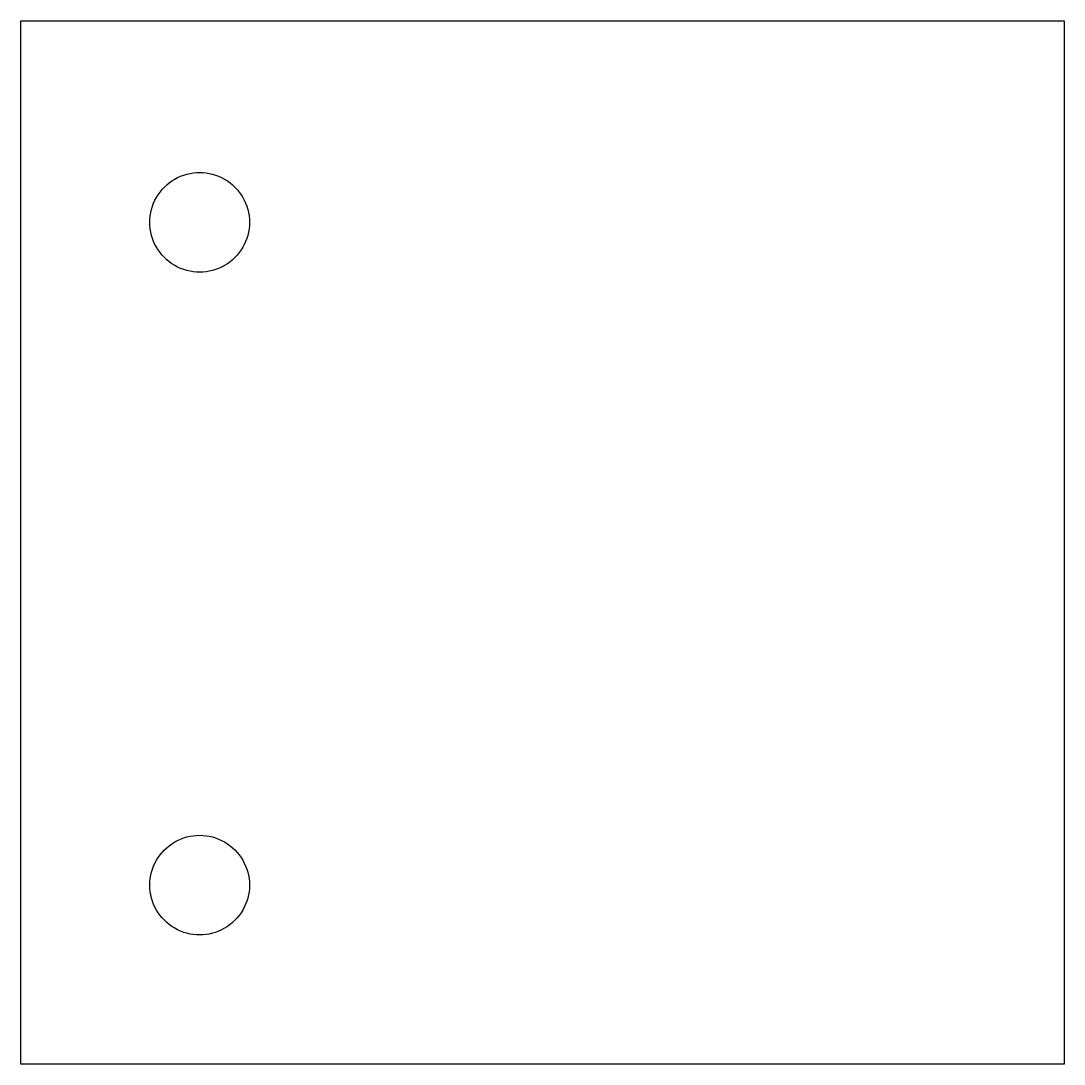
# Model space of a CAD drawing. Extents: x 100.4 to 130.3, y 101.4 to 131.3.
import ezdxf

# ---------------------------------------------------------------- set-up
doc = ezdxf.new("R2010")
doc.units = 0
doc.layers.add('Layer_1', color=7, linetype='CONTINUOUS')

msp = doc.modelspace()

# ---------------------------------------------------------------- linework, layer by layer
at = {"layer": 'Layer_1', "color": 7}
for points in [[(100.375235, 131.275595), (130.281974, 131.275595), (130.281974, 101.368853), (100.375235, 101.368853), (100.375235, 131.275595)], [(106.927966, 125.500012), (106.927966, 125.500012)], [(106.927966, 106.500022), (106.927966, 106.500022)]]:
    msp.add_lwpolyline(points, close=True, dxfattribs=at)
for points in [[(104.786015, 126.736668), (105.22783, 126.991749), (105.772168, 126.991749), (106.213982, 126.736668)], [(104.072032, 125.500012), (104.072032, 126.010175), (104.344201, 126.481586), (104.786015, 126.736668)], [(106.213982, 126.736668), (106.655797, 126.481586), (106.927966, 126.010175), (106.927966, 125.500012)], [(104.786015, 124.263356), (104.344201, 124.518438), (104.072032, 124.989848), (104.072032, 125.500012)], [(106.927966, 125.500012), (106.927966, 124.989848), (106.655797, 124.518438), (106.213982, 124.263356)], [(106.213982, 124.263356), (105.772168, 124.008275), (105.22783, 124.008275), (104.786015, 124.263356)], [(104.786015, 107.736677), (105.22783, 107.991759), (105.772168, 107.991759), (106.213982, 107.736677)], [(104.072032, 106.500022), (104.072032, 107.010185), (104.344201, 107.481596), (104.786015, 107.736677)], [(106.213982, 107.736677), (106.655797, 107.481596), (106.927966, 107.010185), (106.927966, 106.500022)], [(104.786015, 105.263366), (104.344201, 105.518448), (104.072032, 105.989858), (104.072032, 106.500022)], [(106.927966, 106.500022), (106.927966, 105.989858), (106.655797, 105.518448), (106.213982, 105.263366)], [(106.213982, 105.263366), (105.772168, 105.008284), (105.22783, 105.008284), (104.786015, 105.263366)]]:
    msp.add_open_spline(points, degree=3, dxfattribs=at)

doc.saveas('drawing.dxf')
